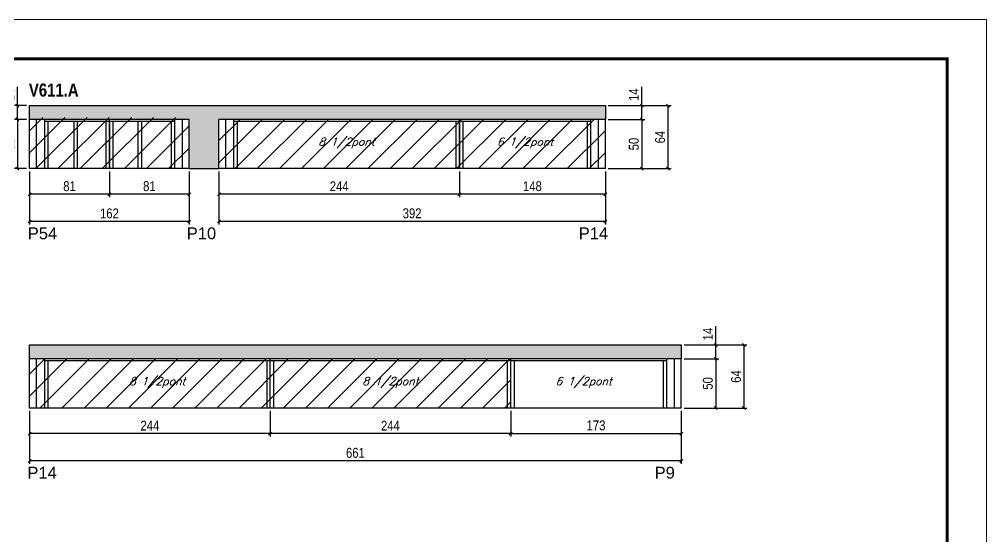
# Model space of a CAD drawing. Extents: x 3309 to 9590, y -2522 to 14608.
# Drawn here: x 3813 to 4794, y 11786 to 12311 of the extents above; entities that cross this region are included whole.
import ezdxf

# ---------------------------------------------------------------- set-up
doc = ezdxf.new("R2010")
doc.units = 0
doc.linetypes.add('DASHED', pattern=[0.75, 0.5, -0.25])
for name, color, linetype in [('5', 5, 'Continuous'), ('COTA', 241, 'Continuous'), ('NOMENCLATURA', 7, 'Continuous'), ('Painéis', 200, 'Continuous'), ('SARR_2.2x7', 40, 'Continuous'), ('SARR_3.5x7', 81, 'Continuous'), ('texto', 7, 'Continuous')]:
    doc.layers.add(name, color=color, linetype=linetype)
for name, color, linetype, lineweight in [('Folhas', 255, 'Continuous', 9), ('Hachura', 251, 'Continuous', 9), ('SARRAFO DE PRESSAO', 251, 'DASHED', 9)]:
    doc.layers.add(name, color=color, linetype=linetype, lineweight=lineweight)
doc.styles.add('COTA TECNICA', font='techl___.ttf', dxfattribs={"height": 10})
doc.styles.add('Romans', font='romans.shx')
doc.styles.get("Standard").update_dxf_attribs({"font": 'arial.ttf'})
doc.styles.add('TECNICA', font='techb___.ttf', dxfattribs={"height": 10})
doc.dimstyles.new('PAINEL', dxfattribs={"dimtxt": 10, "dimasz": 3, "dimexe": 3, "dimexo": 3, "dimgap": 3, "dimtad": 1, "dimdec": 1, "dimzin": 12, "dimdsep": 46, "dimtxsty": 'COTA TECNICA', "dimblk1": 'OBLIQUE', "dimblk2": 'OBLIQUE', "dimsah": 1, "dimcen": 0.9, "dimclrd": 4, "dimclre": 4, "dimclrt": 240, "dimadec": 1, "dimazin": 3, "dimtfac": 1, "dimtdec": 1, "dimtmove": 0, "dimatfit": 3, "dimfxl": 1, "dimtolj": 1, "dimtzin": 12, "dimarcsym": 0})

# ---------------------------------------------------------------- blocks, each defined once
blk = doc.blocks.new('9999999999')
at = {"layer": 'Folhas'}
blk.add_lwpolyline([(98138.98, 34190.21), (99623.98, 34190.21), (99623.98, 35240.21), (98138.98, 35240.21)], close=True, dxfattribs=at)
at = {"layer": 'Folhas', "color": 30, "const_width": 3}
blk.add_lwpolyline([(98213.98, 34230.21), (99583.98, 34230.21), (99583.98, 35200.21), (98213.98, 35200.21)], close=True, dxfattribs=at)
blk = doc.blocks.new('_Oblique')
at = {"color": 0, "linetype": 'ByBlock', "lineweight": -2}
blk.add_line((-0.5, -0.5), (0.5, 0.5), dxfattribs=at)
blk = doc.blocks.new('*D136')
at = {"layer": 'COTA', "color": 4, "linetype": 'ByBlock', "lineweight": -2, "transparency": 16777216}
for p, q in [((3904.62, 12156.18), (3904.62, 12130.26)), ((3985.62, 12156.18), (3985.62, 12130.26)), ((3985.62, 12133.26), (3904.62, 12133.26))]:
    blk.add_line(p, q, dxfattribs=at)
at = {"layer": 'Defpoints', "color": 0, "linetype": 'ByBlock', "transparency": 16777216}
for p in [(3904.62, 12159.18), (3985.62, 12159.18), (3904.62, 12133.26)]:
    blk.add_point(p, dxfattribs=at)
at = {"layer": 'COTA', "color": 4, "linetype": 'ByBlock', "lineweight": -2, "transparency": 16777216, "xscale": 3, "yscale": 3, "zscale": 3, "rotation": 180}
blk.add_blockref('_Oblique', (3904.62, 12133.26), dxfattribs=at)
at = {"layer": 'COTA', "color": 4, "linetype": 'ByBlock', "lineweight": -2, "transparency": 16777216, "xscale": 3, "yscale": 3, "zscale": 3}
blk.add_blockref('_Oblique', (3985.62, 12133.26), dxfattribs=at)
at = {"layer": 'COTA', "color": 240, "linetype": 'ByBlock', "transparency": 16777216, "insert": (3945.12, 12141.36), "char_height": 10, "attachment_point": 5, "style": 'COTA TECNICA'}
blk.add_mtext('\\A1;81', dxfattribs=at)
blk = doc.blocks.new('*D137')
at = {"layer": 'COTA', "color": 4, "linetype": 'ByBlock', "lineweight": -2, "transparency": 16777216}
for p, q in [((3823.62, 12156.18), (3823.62, 12130.26)), ((3904.62, 12156.18), (3904.62, 12130.26)), ((3904.62, 12133.26), (3823.62, 12133.26))]:
    blk.add_line(p, q, dxfattribs=at)
at = {"layer": 'Defpoints', "color": 0, "linetype": 'ByBlock', "transparency": 16777216}
for p in [(3823.62, 12159.18), (3904.62, 12159.18), (3823.62, 12133.26)]:
    blk.add_point(p, dxfattribs=at)
at = {"layer": 'COTA', "color": 4, "linetype": 'ByBlock', "lineweight": -2, "transparency": 16777216, "xscale": 3, "yscale": 3, "zscale": 3, "rotation": 180}
blk.add_blockref('_Oblique', (3823.62, 12133.26), dxfattribs=at)
at = {"layer": 'COTA', "color": 4, "linetype": 'ByBlock', "lineweight": -2, "transparency": 16777216, "xscale": 3, "yscale": 3, "zscale": 3}
blk.add_blockref('_Oblique', (3904.62, 12133.26), dxfattribs=at)
at = {"layer": 'COTA', "color": 240, "linetype": 'ByBlock', "transparency": 16777216, "insert": (3864.12, 12141.36), "char_height": 10, "attachment_point": 5, "style": 'COTA TECNICA'}
blk.add_mtext('\\A1;81', dxfattribs=at)
blk = doc.blocks.new('*D150')
at = {"layer": 'COTA', "color": 4, "linetype": 'ByBlock', "lineweight": -2, "transparency": 16777216}
for p, q in [((3823.62, 12156.18), (3823.62, 12102.55)), ((3985.62, 12156.18), (3985.62, 12102.55)), ((3985.62, 12105.55), (3823.62, 12105.55))]:
    blk.add_line(p, q, dxfattribs=at)
at = {"layer": 'Defpoints', "color": 0, "linetype": 'ByBlock', "transparency": 16777216}
for p in [(3823.62, 12159.18), (3985.62, 12159.18), (3823.62, 12105.55)]:
    blk.add_point(p, dxfattribs=at)
at = {"layer": 'COTA', "color": 4, "linetype": 'ByBlock', "lineweight": -2, "transparency": 16777216, "xscale": 3, "yscale": 3, "zscale": 3, "rotation": 180}
blk.add_blockref('_Oblique', (3823.62, 12105.55), dxfattribs=at)
at = {"layer": 'COTA', "color": 4, "linetype": 'ByBlock', "lineweight": -2, "transparency": 16777216, "xscale": 3, "yscale": 3, "zscale": 3}
blk.add_blockref('_Oblique', (3985.62, 12105.55), dxfattribs=at)
at = {"layer": 'COTA', "color": 240, "linetype": 'ByBlock', "transparency": 16777216, "insert": (3904.62, 12113.66), "char_height": 10, "attachment_point": 5, "style": 'COTA TECNICA'}
blk.add_mtext('\\A1;162', dxfattribs=at)
blk = doc.blocks.new('*D138')
at = {"layer": 'COTA', "color": 4, "linetype": 'ByBlock', "lineweight": -2, "transparency": 16777216}
for p, q in [((4259.62, 12156.18), (4259.62, 12130.26)), ((4407.62, 12156.18), (4407.62, 12130.26)), ((4407.62, 12133.26), (4259.62, 12133.26))]:
    blk.add_line(p, q, dxfattribs=at)
at = {"layer": 'Defpoints', "color": 0, "linetype": 'ByBlock', "transparency": 16777216}
for p in [(4259.62, 12159.18), (4407.62, 12159.18), (4259.62, 12133.26)]:
    blk.add_point(p, dxfattribs=at)
at = {"layer": 'COTA', "color": 4, "linetype": 'ByBlock', "lineweight": -2, "transparency": 16777216, "xscale": 3, "yscale": 3, "zscale": 3, "rotation": 180}
blk.add_blockref('_Oblique', (4259.62, 12133.26), dxfattribs=at)
at = {"layer": 'COTA', "color": 4, "linetype": 'ByBlock', "lineweight": -2, "transparency": 16777216, "xscale": 3, "yscale": 3, "zscale": 3}
blk.add_blockref('_Oblique', (4407.62, 12133.26), dxfattribs=at)
at = {"layer": 'COTA', "color": 240, "linetype": 'ByBlock', "transparency": 16777216, "insert": (4333.62, 12141.36), "char_height": 10, "attachment_point": 5, "style": 'COTA TECNICA'}
blk.add_mtext('\\A1;148', dxfattribs=at)
blk = doc.blocks.new('*D139')
at = {"layer": 'COTA', "color": 4, "linetype": 'ByBlock', "lineweight": -2, "transparency": 16777216}
for p, q in [((4015.62, 12156.18), (4015.62, 12130.26)), ((4259.62, 12156.18), (4259.62, 12130.26)), ((4259.62, 12133.26), (4015.62, 12133.26))]:
    blk.add_line(p, q, dxfattribs=at)
at = {"layer": 'Defpoints', "color": 0, "linetype": 'ByBlock', "transparency": 16777216}
for p in [(4015.62, 12159.18), (4259.62, 12159.18), (4015.62, 12133.26)]:
    blk.add_point(p, dxfattribs=at)
at = {"layer": 'COTA', "color": 4, "linetype": 'ByBlock', "lineweight": -2, "transparency": 16777216, "xscale": 3, "yscale": 3, "zscale": 3, "rotation": 180}
blk.add_blockref('_Oblique', (4015.62, 12133.26), dxfattribs=at)
at = {"layer": 'COTA', "color": 4, "linetype": 'ByBlock', "lineweight": -2, "transparency": 16777216, "xscale": 3, "yscale": 3, "zscale": 3}
blk.add_blockref('_Oblique', (4259.62, 12133.26), dxfattribs=at)
at = {"layer": 'COTA', "color": 240, "linetype": 'ByBlock', "transparency": 16777216, "insert": (4137.62, 12141.34), "char_height": 10, "attachment_point": 5, "style": 'COTA TECNICA'}
blk.add_mtext('\\A1;244', dxfattribs=at)
blk = doc.blocks.new('*D151')
at = {"layer": 'COTA', "color": 4, "linetype": 'ByBlock', "lineweight": -2, "transparency": 16777216}
for p, q in [((4015.62, 12156.18), (4015.62, 12102.55)), ((4407.62, 12156.18), (4407.62, 12102.55)), ((4407.62, 12105.55), (4015.62, 12105.55))]:
    blk.add_line(p, q, dxfattribs=at)
at = {"layer": 'Defpoints', "color": 0, "linetype": 'ByBlock', "transparency": 16777216}
for p in [(4015.62, 12159.18), (4407.62, 12159.18), (4015.62, 12105.55)]:
    blk.add_point(p, dxfattribs=at)
at = {"layer": 'COTA', "color": 4, "linetype": 'ByBlock', "lineweight": -2, "transparency": 16777216, "xscale": 3, "yscale": 3, "zscale": 3, "rotation": 180}
blk.add_blockref('_Oblique', (4015.62, 12105.55), dxfattribs=at)
at = {"layer": 'COTA', "color": 4, "linetype": 'ByBlock', "lineweight": -2, "transparency": 16777216, "xscale": 3, "yscale": 3, "zscale": 3}
blk.add_blockref('_Oblique', (4407.62, 12105.55), dxfattribs=at)
at = {"layer": 'COTA', "color": 240, "linetype": 'ByBlock', "transparency": 16777216, "insert": (4211.62, 12113.8), "char_height": 10, "attachment_point": 5, "style": 'COTA TECNICA'}
blk.add_mtext('\\A1;392', dxfattribs=at)
blk = doc.blocks.new('*D152')
at = {"layer": 'COTA', "color": 4, "lineweight": -2, "transparency": 16777216}
for p, q in [((4410.62, 12209.18), (4447.61, 12209.18)), ((4444.61, 12209.18), (4444.61, 12159.18)), ((4410.62, 12159.18), (4447.61, 12159.18))]:
    blk.add_line(p, q, dxfattribs=at)
at = {"layer": 'Defpoints', "color": 0, "transparency": 16777216}
for p in [(4407.62, 12209.18, 0), (4407.62, 12159.18, 0), (4444.61, 12159.18)]:
    blk.add_point(p, dxfattribs=at)
at = {"layer": 'COTA', "color": 4, "lineweight": -2, "transparency": 16777216, "xscale": 3, "yscale": 3, "zscale": 3}
for p, rotation in [((4444.61, 12209.18), 90), ((4444.61, 12159.18), 270)]:
    blk.add_blockref('_Oblique', p, dxfattribs=dict(at, rotation=rotation))
at = {"layer": 'COTA', "color": 240, "transparency": 16777216, "insert": (4436.5, 12184.18), "char_height": 10, "attachment_point": 5, "rotation": 90, "style": 'COTA TECNICA'}
blk.add_mtext('\\A1;50', dxfattribs=at)
blk = doc.blocks.new('*D153')
at = {"layer": 'COTA', "color": 4, "lineweight": -2, "transparency": 16777216}
for p, q in [((4444.61, 12223.18), (4444.61, 12242.3)), ((4410.62, 12223.18), (4447.61, 12223.18)), ((4444.61, 12209.18), (4444.61, 12223.18)), ((4410.62, 12209.18), (4447.61, 12209.18))]:
    blk.add_line(p, q, dxfattribs=at)
at = {"layer": 'Defpoints', "color": 0, "transparency": 16777216}
for p in [(4407.62, 12223.18, 0), (4444.61, 12223.18), (4407.62, 12209.18, 0)]:
    blk.add_point(p, dxfattribs=at)
at = {"layer": 'COTA', "color": 4, "lineweight": -2, "transparency": 16777216, "xscale": 3, "yscale": 3, "zscale": 3}
for p, rotation in [((4444.61, 12223.18), 90), ((4444.61, 12209.18), 270)]:
    blk.add_blockref('_Oblique', p, dxfattribs=dict(at, rotation=rotation))
at = {"layer": 'COTA', "color": 240, "transparency": 16777216, "insert": (4436.54, 12234.24), "char_height": 10, "attachment_point": 5, "rotation": 90, "style": 'COTA TECNICA'}
blk.add_mtext('\\A1;14', dxfattribs=at)
blk = doc.blocks.new('*D154')
at = {"layer": 'COTA', "color": 4, "lineweight": -2, "transparency": 16777216}
for p, q in [((4410.62, 12223.18), (4474.28, 12223.18)), ((4471.28, 12159.18), (4471.28, 12223.18)), ((4410.62, 12159.18), (4474.28, 12159.18))]:
    blk.add_line(p, q, dxfattribs=at)
at = {"layer": 'Defpoints', "color": 0, "transparency": 16777216}
for p in [(4407.62, 12223.18, 0), (4471.28, 12223.18), (4407.62, 12159.18, 0)]:
    blk.add_point(p, dxfattribs=at)
at = {"layer": 'COTA', "color": 4, "lineweight": -2, "transparency": 16777216, "xscale": 3, "yscale": 3, "zscale": 3}
for p, rotation in [((4471.28, 12223.18), 90), ((4471.28, 12159.18), 270)]:
    blk.add_blockref('_Oblique', p, dxfattribs=dict(at, rotation=rotation))
at = {"layer": 'COTA', "color": 240, "transparency": 16777216, "insert": (4463.18, 12191.18), "char_height": 10, "attachment_point": 5, "rotation": 90, "style": 'COTA TECNICA'}
blk.add_mtext('\\A1;64', dxfattribs=at)
blk = doc.blocks.new('*D140')
at = {"layer": 'COTA', "color": 4, "linetype": 'ByBlock', "lineweight": -2, "transparency": 16777216}
for p, q in [((4067.62, 11913.24), (4067.62, 11887.33)), ((4311.62, 11913.24), (4311.62, 11887.33)), ((4311.62, 11890.33), (4067.62, 11890.33))]:
    blk.add_line(p, q, dxfattribs=at)
at = {"layer": 'Defpoints', "color": 0, "linetype": 'ByBlock', "transparency": 16777216}
for p in [(4067.62, 11916.24), (4311.62, 11916.24), (4067.62, 11890.33)]:
    blk.add_point(p, dxfattribs=at)
at = {"layer": 'COTA', "color": 4, "linetype": 'ByBlock', "lineweight": -2, "transparency": 16777216, "xscale": 3, "yscale": 3, "zscale": 3, "rotation": 180}
blk.add_blockref('_Oblique', (4067.62, 11890.33), dxfattribs=at)
at = {"layer": 'COTA', "color": 4, "linetype": 'ByBlock', "lineweight": -2, "transparency": 16777216, "xscale": 3, "yscale": 3, "zscale": 3}
blk.add_blockref('_Oblique', (4311.62, 11890.33), dxfattribs=at)
at = {"layer": 'COTA', "color": 240, "linetype": 'ByBlock', "transparency": 16777216, "insert": (4189.62, 11898.4), "char_height": 10, "attachment_point": 5, "style": 'COTA TECNICA'}
blk.add_mtext('\\A1;244', dxfattribs=at)
blk = doc.blocks.new('*D141')
at = {"layer": 'COTA', "color": 4, "linetype": 'ByBlock', "lineweight": -2, "transparency": 16777216}
for p, q in [((3823.62, 11913.24), (3823.62, 11887.33)), ((4067.62, 11913.24), (4067.62, 11887.33)), ((4067.62, 11890.33), (3823.62, 11890.33))]:
    blk.add_line(p, q, dxfattribs=at)
at = {"layer": 'Defpoints', "color": 0, "linetype": 'ByBlock', "transparency": 16777216}
for p in [(3823.62, 11916.24), (4067.62, 11916.24), (3823.62, 11890.33)]:
    blk.add_point(p, dxfattribs=at)
at = {"layer": 'COTA', "color": 4, "linetype": 'ByBlock', "lineweight": -2, "transparency": 16777216, "xscale": 3, "yscale": 3, "zscale": 3, "rotation": 180}
blk.add_blockref('_Oblique', (3823.62, 11890.33), dxfattribs=at)
at = {"layer": 'COTA', "color": 4, "linetype": 'ByBlock', "lineweight": -2, "transparency": 16777216, "xscale": 3, "yscale": 3, "zscale": 3}
blk.add_blockref('_Oblique', (4067.62, 11890.33), dxfattribs=at)
at = {"layer": 'COTA', "color": 240, "linetype": 'ByBlock', "transparency": 16777216, "insert": (3945.62, 11898.4), "char_height": 10, "attachment_point": 5, "style": 'COTA TECNICA'}
blk.add_mtext('\\A1;244', dxfattribs=at)
blk = doc.blocks.new('*D155')
at = {"layer": 'COTA', "color": 4, "linetype": 'ByBlock', "lineweight": -2, "transparency": 16777216}
for p, q in [((3823.62, 11913.24), (3823.62, 11859.62)), ((4484.62, 11913.24), (4484.62, 11859.62)), ((4484.62, 11862.62), (3823.62, 11862.62))]:
    blk.add_line(p, q, dxfattribs=at)
at = {"layer": 'Defpoints', "color": 0, "linetype": 'ByBlock', "transparency": 16777216}
for p in [(3823.62, 11916.24), (4484.62, 11916.24), (3823.62, 11862.62)]:
    blk.add_point(p, dxfattribs=at)
at = {"layer": 'COTA', "color": 4, "linetype": 'ByBlock', "lineweight": -2, "transparency": 16777216, "xscale": 3, "yscale": 3, "zscale": 3, "rotation": 180}
blk.add_blockref('_Oblique', (3823.62, 11862.62), dxfattribs=at)
at = {"layer": 'COTA', "color": 4, "linetype": 'ByBlock', "lineweight": -2, "transparency": 16777216, "xscale": 3, "yscale": 3, "zscale": 3}
blk.add_blockref('_Oblique', (4484.62, 11862.62), dxfattribs=at)
at = {"layer": 'COTA', "color": 240, "linetype": 'ByBlock', "transparency": 16777216, "insert": (4154.12, 11870.72), "char_height": 10, "attachment_point": 5, "style": 'COTA TECNICA'}
blk.add_mtext('\\A1;661', dxfattribs=at)
blk = doc.blocks.new('*D156')
at = {"layer": 'COTA', "color": 4, "lineweight": -2, "transparency": 16777216}
for p, q in [((4311.62, 11913.24), (4311.62, 11887.33)), ((4484.62, 11913.24), (4484.62, 11887.33)), ((4311.62, 11890.33), (4484.62, 11890.33))]:
    blk.add_line(p, q, dxfattribs=at)
at = {"layer": 'Defpoints', "color": 0, "transparency": 16777216}
for p in [(4311.62, 11916.24, 0), (4484.62, 11916.24, 0), (4484.62, 11890.33)]:
    blk.add_point(p, dxfattribs=at)
at = {"layer": 'COTA', "color": 4, "lineweight": -2, "transparency": 16777216, "xscale": 3, "yscale": 3, "zscale": 3, "rotation": 180}
blk.add_blockref('_Oblique', (4311.62, 11890.33), dxfattribs=at)
at = {"layer": 'COTA', "color": 4, "lineweight": -2, "transparency": 16777216, "xscale": 3, "yscale": 3, "zscale": 3}
blk.add_blockref('_Oblique', (4484.62, 11890.33), dxfattribs=at)
at = {"layer": 'COTA', "color": 240, "transparency": 16777216, "insert": (4398.12, 11898.55), "char_height": 10, "attachment_point": 5, "style": 'COTA TECNICA'}
blk.add_mtext('\\A1;173', dxfattribs=at)
blk = doc.blocks.new('*D142')
at = {"layer": 'COTA', "color": 4, "lineweight": -2, "transparency": 16777216}
for p, q in [((4487.62, 11966.24), (4522.7, 11966.24)), ((4519.7, 11966.24), (4519.7, 11916.24)), ((4487.62, 11916.24), (4522.7, 11916.24))]:
    blk.add_line(p, q, dxfattribs=at)
at = {"layer": 'Defpoints', "color": 0, "transparency": 16777216}
for p in [(4484.62, 11966.24, 0), (4484.62, 11916.24, 0), (4519.7, 11916.24)]:
    blk.add_point(p, dxfattribs=at)
at = {"layer": 'COTA', "color": 4, "lineweight": -2, "transparency": 16777216, "xscale": 3, "yscale": 3, "zscale": 3}
for p, rotation in [((4519.7, 11966.24), 90), ((4519.7, 11916.24), 270)]:
    blk.add_blockref('_Oblique', p, dxfattribs=dict(at, rotation=rotation))
at = {"layer": 'COTA', "color": 240, "transparency": 16777216, "insert": (4511.59, 11941.24), "char_height": 10, "attachment_point": 5, "rotation": 90, "style": 'COTA TECNICA'}
blk.add_mtext('\\A1;50', dxfattribs=at)
blk = doc.blocks.new('*D143')
at = {"layer": 'COTA', "color": 4, "lineweight": -2, "transparency": 16777216}
for p, q in [((4519.7, 11980.24), (4519.7, 11999.36)), ((4487.62, 11980.24), (4522.7, 11980.24)), ((4519.7, 11966.24), (4519.7, 11980.24)), ((4487.62, 11966.24), (4522.7, 11966.24))]:
    blk.add_line(p, q, dxfattribs=at)
at = {"layer": 'Defpoints', "color": 0, "transparency": 16777216}
for p in [(4484.62, 11980.24, 0), (4519.7, 11980.24), (4484.62, 11966.24, 0)]:
    blk.add_point(p, dxfattribs=at)
at = {"layer": 'COTA', "color": 4, "lineweight": -2, "transparency": 16777216, "xscale": 3, "yscale": 3, "zscale": 3}
for p, rotation in [((4519.7, 11980.24), 90), ((4519.7, 11966.24), 270)]:
    blk.add_blockref('_Oblique', p, dxfattribs=dict(at, rotation=rotation))
at = {"layer": 'COTA', "color": 240, "transparency": 16777216, "insert": (4511.63, 11991.3), "char_height": 10, "attachment_point": 5, "rotation": 90, "style": 'COTA TECNICA'}
blk.add_mtext('\\A1;14', dxfattribs=at)
blk = doc.blocks.new('*D144')
at = {"layer": 'COTA', "color": 4, "lineweight": -2, "transparency": 16777216}
for p, q in [((4487.62, 11980.24), (4551.28, 11980.24)), ((4548.28, 11916.24), (4548.28, 11980.24)), ((4487.62, 11916.24), (4551.28, 11916.24))]:
    blk.add_line(p, q, dxfattribs=at)
at = {"layer": 'Defpoints', "color": 0, "transparency": 16777216}
for p in [(4484.62, 11980.24, 0), (4548.28, 11980.24), (4484.62, 11916.24, 0)]:
    blk.add_point(p, dxfattribs=at)
at = {"layer": 'COTA', "color": 4, "lineweight": -2, "transparency": 16777216, "xscale": 3, "yscale": 3, "zscale": 3}
for p, rotation in [((4548.28, 11980.24), 90), ((4548.28, 11916.24), 270)]:
    blk.add_blockref('_Oblique', p, dxfattribs=dict(at, rotation=rotation))
at = {"layer": 'COTA', "color": 240, "transparency": 16777216, "insert": (4540.18, 11948.24), "char_height": 10, "attachment_point": 5, "rotation": 90, "style": 'COTA TECNICA'}
blk.add_mtext('\\A1;64', dxfattribs=at)
blk = doc.blocks.new('*D159')
at = {"layer": 'COTA', "color": 4, "lineweight": -2, "transparency": 16777216}
for p, q in [((3820.62, 12209.18), (3808.23, 12209.18)), ((3811.23, 12209.18), (3811.23, 12159.18)), ((3820.62, 12159.18), (3808.23, 12159.18))]:
    blk.add_line(p, q, dxfattribs=at)
at = {"layer": 'Defpoints', "color": 0, "transparency": 16777216}
for p in [(3823.62, 12209.18, 0), (3811.23, 12159.18), (3823.62, 12159.18, 0)]:
    blk.add_point(p, dxfattribs=at)
at = {"layer": 'COTA', "color": 4, "lineweight": -2, "transparency": 16777216, "xscale": 3, "yscale": 3, "zscale": 3}
for p, rotation in [((3811.23, 12209.18), 90), ((3811.23, 12159.18), 270)]:
    blk.add_blockref('_Oblique', p, dxfattribs=dict(at, rotation=rotation))
at = {"layer": 'COTA', "color": 240, "transparency": 16777216, "insert": (3803.12, 12184.18), "char_height": 10, "attachment_point": 5, "rotation": 90, "style": 'COTA TECNICA'}
blk.add_mtext('\\A1;50', dxfattribs=at)
blk = doc.blocks.new('*D160')
at = {"layer": 'COTA', "color": 4, "lineweight": -2, "transparency": 16777216}
for p, q in [((3811.23, 12223.18), (3811.23, 12242.3)), ((3820.62, 12223.18), (3808.23, 12223.18)), ((3811.23, 12209.18), (3811.23, 12223.18)), ((3820.62, 12209.18), (3808.23, 12209.18))]:
    blk.add_line(p, q, dxfattribs=at)
at = {"layer": 'Defpoints', "color": 0, "transparency": 16777216}
for p in [(3811.23, 12223.18), (3823.62, 12223.18, 0), (3823.62, 12209.18, 0)]:
    blk.add_point(p, dxfattribs=at)
at = {"layer": 'COTA', "color": 4, "lineweight": -2, "transparency": 16777216, "xscale": 3, "yscale": 3, "zscale": 3}
for p, rotation in [((3811.23, 12223.18), 90), ((3811.23, 12209.18), 270)]:
    blk.add_blockref('_Oblique', p, dxfattribs=dict(at, rotation=rotation))
at = {"layer": 'COTA', "color": 240, "transparency": 16777216, "insert": (3803.15, 12234.24), "char_height": 10, "attachment_point": 5, "rotation": 90, "style": 'COTA TECNICA'}
blk.add_mtext('\\A1;14', dxfattribs=at)

msp = doc.modelspace()

# ---------------------------------------------------------------- hatches: boundary and pattern name
at = {"layer": 'COTA'}
h = msp.add_hatch(dxfattribs=at)
h.set_pattern_fill('AR-CONC', color=256, scale=0.03)
h.set_pattern_definition([(50, (-3157.3457, -1148.575), (5.4655401, -0.4781726), [0.5715, -6.2865]), (355, (-3157.346, -1148.575), (-1.0573026, 5.7317054), [0.4572, -5.0292175]), (100.451445, (-3156.8903, -1148.615), (4.4082374, 5.2535326), [0.4857003, -5.3427073]), (46.1842, (-3157.346, -1147.051), (8.1323712, -1.2612698), [0.85725, -9.42975]), (96.63556, (-3156.668, -1147.156), (7.122124, 7.4227837), [0.7285507, -8.0140682]), (351.18415, (-3157.346, -1147.051), (7.122124, 7.4227837), [0.685799, -7.543792]), (21, (-3156.5837, -1147.432), (4.5484317, -3.067956), [0.5715, -6.2865]), (326, (-3156.584, -1147.432), (1.8540609, 5.525639), [0.4572, -5.0292]), (71.451445, (-3156.2047, -1147.688), (6.4024926, 2.457683), [0.4857003, -5.3426981]), (37.5, (-3157.3457, -1148.5751), (0.0926581, 2.53665117), [0, -4.96824, 0, -5.1054, 0, -5.04825]), (7.5, (-3157.3457, -1148.575), (2.00458988, 3.00541724), [0, -2.91084, 0, -4.85394, 0, -1.92405]), (327.5, (-3159.045, -1148.5751), (4.06771786, -0.17186232), [0, -1.905, 0, -5.9436, 0, -7.8867]), (317.5, (-3159.807, -1148.575), (4.44387544, 0.7627947), [0, -2.4765, 0, -3.94716, 0, -5.6007])])
h.paths.add_polyline_path([(3985.62, 12159.18), (4015.62, 12159.18), (4015.62, 12209.18), (4407.62, 12209.18), (4407.62, 12223.18), (3823.62, 12223.18), (3823.62, 12209.18), (3985.62, 12209.18)])
h = msp.add_hatch(dxfattribs=at)
h.set_pattern_fill('AR-CONC', color=256, scale=0.03)
h.set_pattern_definition([(50, (-3157.3457, -1230.1786), (5.4655401, -0.4781726), [0.5715, -6.2865]), (355, (-3157.346, -1230.1786), (-1.0573026, 5.7317054), [0.4572, -5.0292175]), (100.451445, (-3156.8903, -1230.2185), (4.4082374, 5.2535326), [0.4857003, -5.3427073]), (46.1842, (-3157.346, -1228.6546), (8.1323712, -1.2612698), [0.85725, -9.42975]), (96.63556, (-3156.668, -1228.76), (7.122124, 7.4227837), [0.7285507, -8.0140682]), (351.18415, (-3157.346, -1228.655), (7.122124, 7.4227837), [0.685799, -7.543792]), (21, (-3156.5837, -1229.0356), (4.5484317, -3.067956), [0.5715, -6.2865]), (326, (-3156.584, -1229.0356), (1.8540609, 5.525639), [0.4572, -5.0292]), (71.451445, (-3156.2047, -1229.2913), (6.4024926, 2.457683), [0.4857003, -5.3426981]), (37.5, (-3157.3457, -1230.1786), (0.0926581, 2.53665117), [0, -4.96824, 0, -5.1054, 0, -5.04825]), (7.5, (-3157.3457, -1230.1786), (2.00458988, 3.00541724), [0, -2.91084, 0, -4.85394, 0, -1.92405]), (327.5, (-3159.045, -1230.1786), (4.06771786, -0.17186232), [0, -1.905, 0, -5.9436, 0, -7.8867]), (317.5, (-3159.807, -1230.1786), (4.4438754, 0.7627947), [0, -2.4765, 0, -3.94716, 0, -5.6007])])
h.paths.add_polyline_path([(3823.62, 11980.24), (3823.62, 11966.24), (4484.62, 11966.24), (4484.62, 11980.24)])
at = {"layer": 'Hachura', "linetype": 'ByBlock'}
h = msp.add_hatch(dxfattribs=at)
h.set_pattern_fill('ANSI31', color=256, scale=5)
h.paths.add_polyline_path([(4311.62, 11966.24), (4067.62, 11966.24), (4067.62, 11916.24), (4311.62, 11916.24)])
h.paths.add_polyline_path([(4067.62, 11966.24), (3823.62, 11966.24), (3823.62, 11916.24), (4067.62, 11916.24)])
h.paths.add_polyline_path([(3904.62, 12211.18), (3823.62, 12211.18), (3823.62, 12159.18), (3904.62, 12159.18)])
h.paths.add_polyline_path([(3985.62, 12211.18), (3904.62, 12211.18), (3904.62, 12159.18), (3985.62, 12159.18)])
h.paths.add_polyline_path([(4259.62, 12209.18), (4015.62, 12209.18), (4015.62, 12159.18), (4259.62, 12159.18)])
h.paths.add_polyline_path([(4407.62, 12209.18), (4259.62, 12209.18), (4259.62, 12159.18), (4407.62, 12159.18)])

# ---------------------------------------------------------------- linework, layer by layer
at = {"layer": 'COTA'}
for p, q in [((3823.62, 12223.18, 0), (4407.62, 12223.18, 0)), ((3823.62, 12209.18, 0), (3823.62, 12223.18, 0)), ((4407.62, 12223.18, 0), (4407.62, 12209.18, 0)), ((3985.62, 12159.18, 0), (4015.62, 12159.18, 0)), ((3823.62, 11966.24, 0), (3823.62, 11980.24, 0)), ((3823.62, 11980.24, 0), (4484.62, 11980.24, 0)), ((4484.62, 11980.24, 0), (4484.62, 11966.24, 0))]:
    msp.add_line(p, q, dxfattribs=at)
at = {"layer": 'Painéis', "linetype": 'ByBlock'}
for p, q in [((3985.62, 12209.18, 0), (3823.62, 12209.18, 0)), ((3823.62, 12159.18, 0), (3823.62, 12209.18, 0)), ((3904.62, 12159.18, 0), (3904.62, 12209.18, 0)), ((3985.62, 12159.18, 0), (3985.62, 12209.18, 0)), ((4407.62, 12209.18, 0), (4015.62, 12209.18, 0)), ((4015.62, 12159.18, 0), (4015.62, 12209.18, 0)), ((4259.62, 12159.18, 0), (4259.62, 12209.18, 0)), ((4407.62, 12159.18, 0), (4407.62, 12209.18, 0)), ((3985.62, 12159.18, 0), (3823.62, 12159.18, 0)), ((4407.62, 12159.18, 0), (4015.62, 12159.18, 0)), ((4484.62, 11966.24, 0), (3823.62, 11966.24, 0)), ((3823.62, 11916.24, 0), (3823.62, 11966.24, 0)), ((4067.62, 11916.24, 0), (4067.62, 11966.24, 0)), ((4311.62, 11916.24, 0), (4311.62, 11966.24, 0)), ((4484.62, 11916.24, 0), (4484.62, 11966.24, 0)), ((4484.62, 11916.24, 0), (3823.62, 11916.24, 0))]:
    msp.add_line(p, q, dxfattribs=at)
at = {"layer": 'SARR_2.2x7', "linetype": 'Continuous'}
for p, q in [((3830.62, 12159.18, 0), (3830.62, 12209.18, 0)), ((3904.62, 12206.98, 0), (3838.62, 12206.98, 0)), ((3970.62, 12206.98, 0), (3904.62, 12206.98, 0)), ((3978.62, 12159.18, 0), (3978.62, 12209.18, 0)), ((4022.62, 12159.18, 0), (4022.62, 12209.18, 0)), ((4259.62, 12206.98, 0), (4030.62, 12206.98, 0)), ((4392.62, 12206.98, 0), (4259.62, 12206.98, 0)), ((4400.62, 12159.18, 0), (4400.62, 12209.18, 0)), ((3830.62, 11916.24, 0), (3830.62, 11966.24, 0)), ((4067.62, 11964.04, 0), (3838.62, 11964.04, 0)), ((4311.62, 11964.04, 0), (4067.62, 11964.04, 0)), ((4469.62, 11964.04, 0), (4311.62, 11964.04, 0)), ((4477.62, 11916.24, 0), (4477.62, 11966.24, 0))]:
    msp.add_line(p, q, dxfattribs=at)
at = {"layer": 'SARR_3.5x7'}
for p, q in [((3838.62, 12209.18, 0), (3838.62, 12159.18, 0)), ((3842.12, 12206.98, 0), (3842.12, 12159.18, 0)), ((3868.52, 12206.98, 0), (3868.52, 12159.18, 0)), ((3872.02, 12206.98, 0), (3872.02, 12159.18, 0)), ((3901.12, 12206.98, 0), (3901.12, 12159.18, 0)), ((3904.62, 12206.98, 0), (3904.62, 12159.18, 0)), ((3908.12, 12206.98, 0), (3908.12, 12159.18, 0)), ((3933.57, 12206.98, 0), (3933.57, 12159.18, 0)), ((3937.07, 12206.98, 0), (3937.07, 12159.18, 0)), ((3967.12, 12206.98, 0), (3967.12, 12159.18, 0)), ((3970.62, 12209.18, 0), (3970.62, 12159.18, 0)), ((4030.62, 12209.18, 0), (4030.62, 12159.18, 0)), ((4034.12, 12206.98, 0), (4034.12, 12159.18, 0)), ((4256.12, 12206.98, 0), (4256.12, 12159.18, 0)), ((4259.62, 12206.98, 0), (4259.62, 12159.18, 0)), ((4263.12, 12206.98, 0), (4263.12, 12159.18, 0)), ((4389.12, 12206.98, 0), (4389.12, 12159.18, 0)), ((4392.62, 12209.18, 0), (4392.62, 12159.18, 0)), ((3838.62, 11966.24, 0), (3838.62, 11916.24, 0)), ((3842.12, 11964.04, 0), (3842.12, 11916.24, 0)), ((4064.12, 11964.04, 0), (4064.12, 11916.24, 0)), ((4071.12, 11964.04, 0), (4071.12, 11916.24, 0)), ((4308.12, 11964.04, 0), (4308.12, 11916.24, 0)), ((4315.12, 11964.04, 0), (4315.12, 11916.24, 0)), ((4466.12, 11964.04, 0), (4466.12, 11916.24, 0)), ((4469.62, 11966.24, 0), (4469.62, 11916.24, 0))]:
    msp.add_line(p, q, dxfattribs=at)

# ---------------------------------------------------------------- block references
at = {"layer": 'SARRAFO DE PRESSAO', "color": 6, "linetype": 'ByBlock'}
msp.add_blockref('9999999999', (-94829.61, -22929.5), dxfattribs=at)

# ---------------------------------------------------------------- texts
at = {"layer": '5', "linetype": 'Continuous'}
for s, p in [('P54', (3821.82, 12087.54, 0)), ('P10', (3983.04, 12087.54, 0)), ('P14', (4380.64, 12087.54, 0)), ('P14', (3821.43, 11844.61, 0)), ('P9', (4457.64, 11844.61, 0))]:
    msp.add_text(s, height=12, rotation=0.00004, dxfattribs=at).set_placement(p)
at = {"layer": 'NOMENCLATURA', "style": 'TECNICA'}
msp.add_text('V611.A', height=13.2, dxfattribs=at).set_placement((3822.9, 12232.36, 0))
at = {"layer": 'texto', "color": 2, "char_height": 8, "attachment_point": 5, "style": 'Romans'}
for s, insert in [('{\\Q19;\\C256;8 1/2pont}', (4145.12, 12185.18, 0)), ('{\\Q19;\\C256;6 1/2pont}', (4326.12, 12185.18, 0)), ('{\\Q19;\\C256;8 1/2pont}', (3953.12, 11942.24, 0)), ('{\\Q19;\\C256;8 1/2pont}', (4189.62, 11942.24, 0)), ('{\\Q19;\\C256;6 1/2pont}', (4385.62, 11942.24, 0))]:
    msp.add_mtext(s, dxfattribs=dict(at, insert=insert))

# ---------------------------------------------------------------- dimensions: what is measured, and where the dimension line sits
at = {"layer": 'COTA'}
for base, p1, p2, picture, middle in [((3811.23, 12223.18), (3823.62, 12209.18, 0), (3823.62, 12223.18, 0), '*D160', (3803.15, 12234.24)), ((4444.61, 12223.18), (4407.62, 12209.18, 0), (4407.62, 12223.18, 0), '*D153', (4436.54, 12234.24)), ((4471.28, 12223.18), (4407.62, 12159.18, 0), (4407.62, 12223.18, 0), '*D154', (4463.18, 12191.18)), ((3811.23, 12159.18), (3823.62, 12209.18, 0), (3823.62, 12159.18, 0), '*D159', (3803.12, 12184.18)), ((4444.61, 12159.18), (4407.62, 12209.18, 0), (4407.62, 12159.18, 0), '*D152', (4436.5, 12184.18)), ((4519.7, 11980.24), (4484.62, 11966.24, 0), (4484.62, 11980.24, 0), '*D143', (4511.63, 11991.3)), ((4548.28, 11980.24), (4484.62, 11916.24, 0), (4484.62, 11980.24, 0), '*D144', (4540.18, 11948.24)), ((4519.7, 11916.24), (4484.62, 11966.24, 0), (4484.62, 11916.24, 0), '*D142', (4511.59, 11941.24))]:
    dim = msp.add_linear_dim(base=base, p1=p1, p2=p2, angle=90, dimstyle='PAINEL', dxfattribs=at)
    dim.commit()
    dim.dimension.update_dxf_attribs({"geometry": picture, "text_midpoint": middle})
at = {"layer": 'COTA', "linetype": 'ByBlock'}
for base, p1, p2, picture, middle in [((3823.62, 12133.26, 0), (3904.62, 12159.18, 0), (3823.62, 12159.18, 0), '*D137', (3864.12, 12141.36, 0)), ((4015.62, 12133.26, 0), (4259.62, 12159.18, 0), (4015.62, 12159.18, 0), '*D139', (4137.62, 12141.34, 0)), ((3823.62, 11890.33, 0), (4067.62, 11916.24, 0), (3823.62, 11916.24, 0), '*D141', (3945.62, 11898.4, 0))]:
    dim = msp.add_linear_dim(base=base, p1=p1, p2=p2, angle=180, dimstyle='PAINEL', override={"dimtmove": 1}, dxfattribs=at)
    dim.commit()
    dim.dimension.update_dxf_attribs({"geometry": picture, "text_midpoint": middle})
for base, p1, p2, picture, middle in [((3823.62, 12105.55, 0), (3985.62, 12159.18, 0), (3823.62, 12159.18, 0), '*D150', (3904.62, 12113.66, 0)), ((3904.62, 12133.26, 0), (3985.62, 12159.18, 0), (3904.62, 12159.18, 0), '*D136', (3945.12, 12141.36, 0)), ((4015.62, 12105.55, 0), (4407.62, 12159.18, 0), (4015.62, 12159.18, 0), '*D151', (4211.62, 12113.8, 0)), ((4259.62, 12133.26, 0), (4407.62, 12159.18, 0), (4259.62, 12159.18, 0), '*D138', (4333.62, 12141.36, 0)), ((3823.62, 11862.62, 0), (4484.62, 11916.24, 0), (3823.62, 11916.24, 0), '*D155', (4154.12, 11870.72, 0)), ((4067.62, 11890.33, 0), (4311.62, 11916.24, 0), (4067.62, 11916.24, 0), '*D140', (4189.62, 11898.4, 0))]:
    dim = msp.add_linear_dim(base=base, p1=p1, p2=p2, angle=180, dimstyle='PAINEL', dxfattribs=at)
    dim.commit()
    dim.dimension.update_dxf_attribs({"geometry": picture, "text_midpoint": middle})
at = {"layer": 'COTA'}
dim = msp.add_linear_dim(base=(4484.62, 11890.33), p1=(4311.62, 11916.24, 0), p2=(4484.62, 11916.24, 0), dimstyle='PAINEL', dxfattribs=at)
dim.commit()
dim.dimension.update_dxf_attribs({"geometry": '*D156', "text_midpoint": (4398.12, 11898.55)})

doc.saveas('drawing.dxf')
